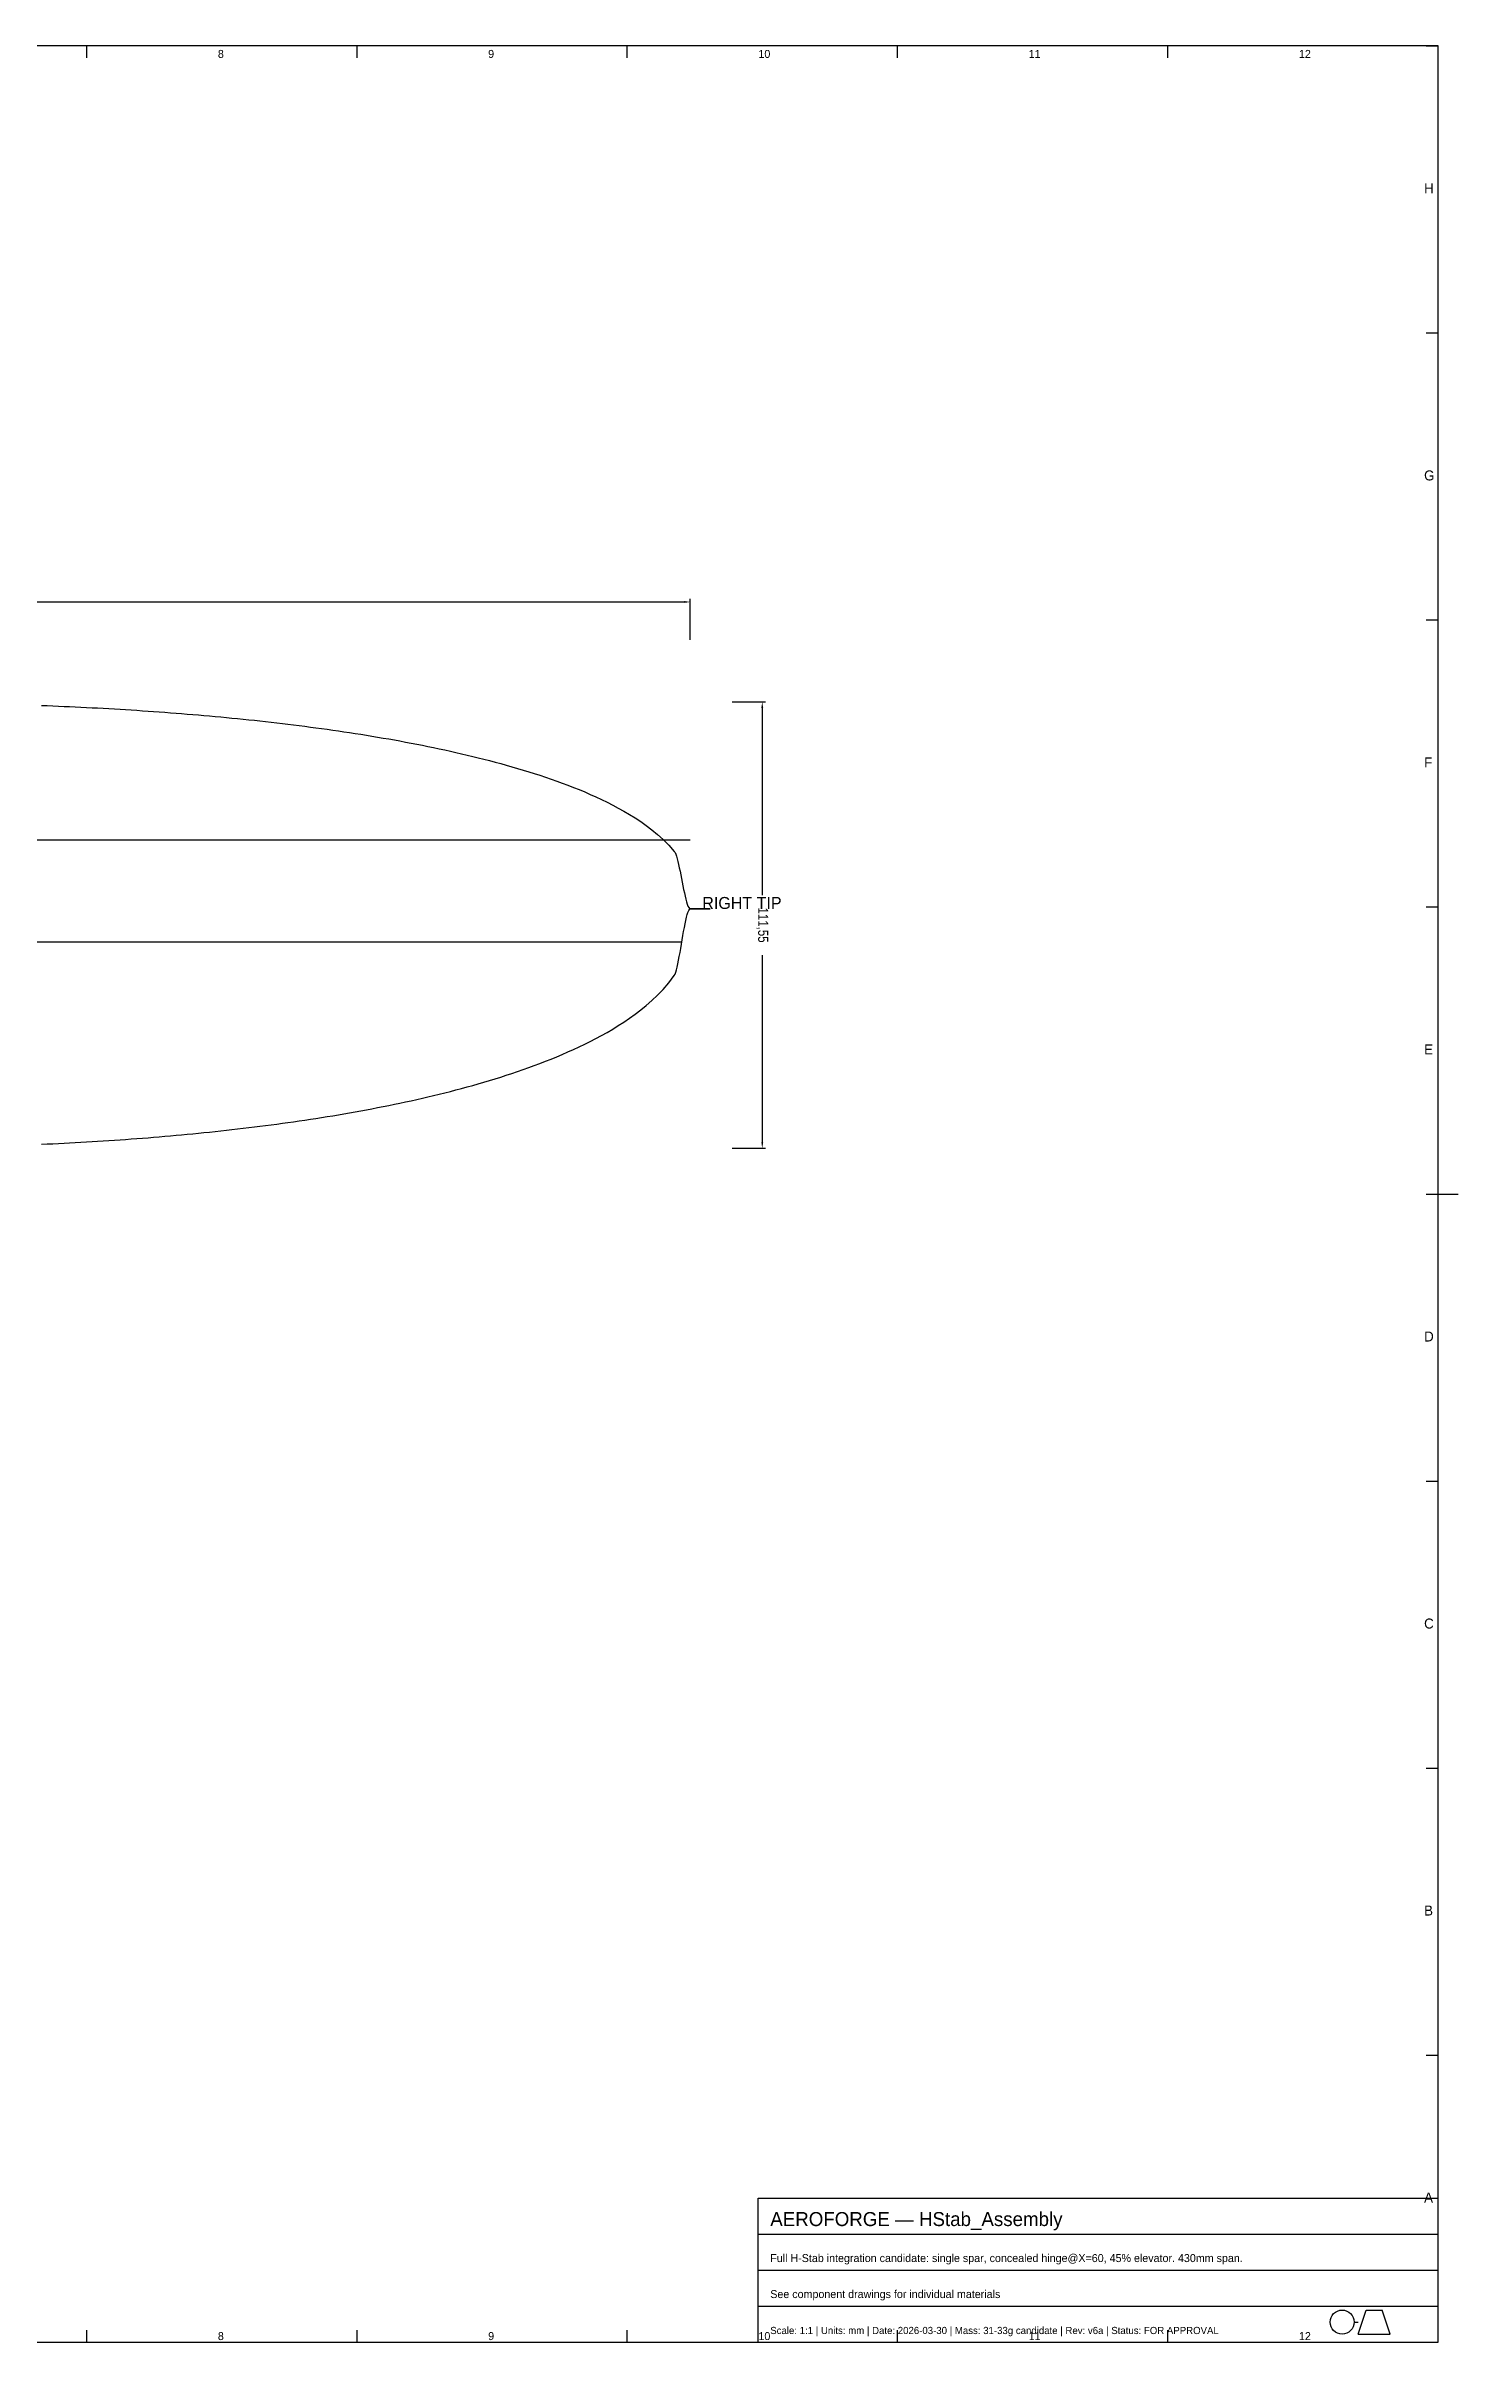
# Model space of a CAD drawing. Header units: metres. Extents: x 15 to 836, y 5 to 589.
# Drawn here: x 483 to 836, y 10 to 584 of the extents above; entities that cross this region are included whole.
import ezdxf

# ---------------------------------------------------------------- set-up
doc = ezdxf.new("R2010")
doc.units = ezdxf.units.M
for name, color, linetype in [('BORDER', 7, 'Continuous'), ('CENTERLINE', 5, 'Continuous'), ('HIDDEN', 7, 'Continuous'), ('OUTLINE', 7, 'Continuous'), ('SPAR', 3, 'Continuous'), ('TEXT', 7, 'Continuous'), ('TITLEBLOCK', 7, 'Continuous')]:
    doc.layers.add(name, color=color, linetype=linetype)
doc.styles.add('OpenSansCondensed-Light', font='OpenSansCondensed-Light.ttf')
doc.dimstyles.new('AEROFORGE', dxfattribs={"dimtxt": 2.5, "dimasz": 1.5, "dimexe": 0.8, "dimexo": 0.5, "dimgap": 0.6, "dimtad": 1, "dimcen": 2.5, "dimazin": 3, "dimtfac": 1, "dimtmove": 0, "dimatfit": 3})

# ---------------------------------------------------------------- blocks, each defined once
blk = doc.blocks.new('_CLOSEDFILLED')
at = {"color": 0, "linetype": 'BYBLOCK'}
blk.add_solid([(-1, 0.16), (0, 0), (-1, -0.16)], dxfattribs=at)
blk = doc.blocks.new('*D1')
for p, q in [((216, 435.5), (216, 445.8)), ((217.5, 445), (426.25, 445)), ((433.75, 445), (642.5, 445)), ((644, 435.5), (644, 445.8))]:
    blk.add_line(p, q)
at = {"layer": 'Defpoints'}
for p in [(216, 445), (216, 435), (644, 435)]:
    blk.add_point(p, dxfattribs=at)
at = {"xscale": 1.5, "yscale": 1.5, "rotation": 180}
blk.add_blockref('_CLOSEDFILLED', (216, 445), dxfattribs=at)
at = {"xscale": 1.5, "yscale": 1.5}
blk.add_blockref('_CLOSEDFILLED', (644, 445), dxfattribs=at)
at = {"insert": (430, 445), "char_height": 2.5, "attachment_point": 5, "style": 'OpenSansCondensed-Light'}
blk.add_mtext('428', dxfattribs=at)
blk = doc.blocks.new('*D3')
for p, q in [((654.5, 420), (662.8, 420)), ((662, 418.5), (662, 371.725)), ((662, 356.725), (662, 309.95)), ((654.5, 308.45), (662.8, 308.45))]:
    blk.add_line(p, q)
at = {"layer": 'Defpoints'}
for p in [(654, 420), (662, 420), (654, 308.45)]:
    blk.add_point(p, dxfattribs=at)
at = {"xscale": 1.5, "yscale": 1.5}
for p, rotation in [((662, 420), 90), ((662, 308.45), -90)]:
    blk.add_blockref('_CLOSEDFILLED', p, dxfattribs=dict(at, rotation=rotation))
at = {"insert": (662, 364.225), "char_height": 2.5, "attachment_point": 5, "rotation": 270, "style": 'OpenSansCondensed-Light'}
blk.add_mtext('111,55', dxfattribs=at)

msp = doc.modelspace()

# ---------------------------------------------------------------- linework, layer by layer
at = {"layer": 'BORDER'}
for p, q in [((831, 584), (20, 584)), ((493.083, 581), (493.083, 584)), ((560.667, 581), (560.667, 584)), ((628.25, 581), (628.25, 584)), ((695.833, 581), (695.833, 584)), ((763.417, 581), (763.417, 584)), ((828, 584), (831, 584)), ((831, 10), (831, 584)), ((831, 581), (831, 584)), ((828, 512.25), (831, 512.25)), ((828, 440.5), (831, 440.5)), ((828, 368.75), (831, 368.75)), ((828, 297), (831, 297)), ((831, 297), (836, 297)), ((828, 225.25), (831, 225.25)), ((828, 153.5), (831, 153.5)), ((828, 81.75), (831, 81.75)), ((493.083, 10), (493.083, 13)), ((560.667, 10), (560.667, 13)), ((628.25, 10), (628.25, 13)), ((695.833, 10), (695.833, 13)), ((763.417, 10), (763.417, 13)), ((831, 10), (831, 13)), ((20, 10), (831, 10))]:
    msp.add_line(p, q, dxfattribs=at)
at = {"layer": 'CENTERLINE'}
msp.add_line((433.5, 360), (642, 360), dxfattribs=at)
at = {"layer": 'HIDDEN'}
msp.add_line((619, 385.5), (644, 385.5), dxfattribs=at)
at = {"layer": 'OUTLINE'}
for p, q in [((481.8, 419.139), (483.2, 419.083)), ((483.2, 419.083), (484.6, 419.026)), ((484.6, 419.026), (486, 418.967)), ((486, 418.967), (487.4, 418.906)), ((487.4, 418.906), (488.8, 418.843)), ((488.8, 418.843), (490.2, 418.777)), ((490.2, 418.777), (491.6, 418.71)), ((491.6, 418.71), (493, 418.64)), ((493, 418.64), (494.4, 418.568)), ((494.4, 418.568), (495.8, 418.494)), ((495.8, 418.494), (497.2, 418.418)), ((497.2, 418.418), (498.6, 418.339)), ((498.6, 418.339), (500, 418.259)), ((500, 418.259), (501.4, 418.176)), ((501.4, 418.176), (502.8, 418.09)), ((502.8, 418.09), (504.2, 418.002)), ((504.2, 418.002), (505.6, 417.912)), ((505.6, 417.912), (507, 417.82)), ((507, 417.82), (508.4, 417.725)), ((508.4, 417.725), (509.8, 417.627)), ((509.8, 417.627), (511.2, 417.527)), ((511.2, 417.527), (512.6, 417.425)), ((512.6, 417.425), (514, 417.32)), ((514, 417.32), (515.4, 417.212)), ((515.4, 417.212), (516.8, 417.101)), ((516.8, 417.101), (518.2, 416.988)), ((518.2, 416.988), (519.6, 416.873)), ((519.6, 416.873), (521, 416.754)), ((521, 416.754), (522.4, 416.633)), ((522.4, 416.633), (523.8, 416.509)), ((523.8, 416.509), (525.2, 416.382)), ((525.2, 416.382), (526.6, 416.252)), ((526.6, 416.252), (528, 416.119)), ((528, 416.119), (529.4, 415.983)), ((529.4, 415.983), (530.8, 415.845)), ((530.8, 415.845), (532.2, 415.703)), ((532.2, 415.703), (533.6, 415.558)), ((533.6, 415.558), (535, 415.409)), ((535, 415.409), (536.4, 415.258)), ((536.4, 415.258), (537.8, 415.103)), ((537.8, 415.103), (539.2, 414.945)), ((539.2, 414.945), (540.6, 414.784)), ((540.6, 414.784), (542, 414.619)), ((542, 414.619), (543.4, 414.451)), ((543.4, 414.451), (544.8, 414.279)), ((544.8, 414.279), (546.2, 414.104)), ((546.2, 414.104), (547.6, 413.925)), ((547.6, 413.925), (549, 413.742)), ((549, 413.742), (550.4, 413.556)), ((550.4, 413.556), (551.8, 413.365)), ((551.8, 413.365), (553.2, 413.171)), ((553.2, 413.171), (554.6, 412.972)), ((554.6, 412.972), (556, 412.77)), ((556, 412.77), (557.4, 412.563)), ((557.4, 412.563), (558.8, 412.352)), ((558.8, 412.352), (560.2, 412.137)), ((560.2, 412.137), (561.6, 411.917)), ((561.6, 411.917), (563, 411.693)), ((563, 411.693), (564.4, 411.464)), ((564.4, 411.464), (565.8, 411.23)), ((565.8, 411.23), (567.2, 410.992)), ((567.2, 410.992), (568.6, 410.748)), ((568.6, 410.748), (570, 410.5)), ((570, 410.5), (571.4, 410.246)), ((571.4, 410.246), (572.8, 409.987)), ((572.8, 409.987), (574.2, 409.722)), ((574.2, 409.722), (575.6, 409.452)), ((575.6, 409.452), (577, 409.176)), ((577, 409.176), (578.4, 408.894)), ((578.4, 408.894), (579.8, 408.606)), ((579.8, 408.606), (581.2, 408.312)), ((581.2, 408.312), (582.6, 408.011)), ((582.6, 408.011), (584, 407.704)), ((584, 407.704), (585.4, 407.39)), ((585.4, 407.39), (586.8, 407.069)), ((586.8, 407.069), (588.2, 406.74)), ((588.2, 406.74), (589.6, 406.404)), ((589.6, 406.404), (591, 406.06)), ((591, 406.06), (592.4, 405.708)), ((592.4, 405.708), (593.8, 405.348)), ((593.8, 405.348), (595.2, 404.978)), ((595.2, 404.978), (596.6, 404.6)), ((596.6, 404.6), (598, 404.213)), ((598, 404.213), (599.4, 403.815)), ((599.4, 403.815), (600.8, 403.407)), ((600.8, 403.407), (602.2, 402.989)), ((602.2, 402.989), (603.6, 402.559)), ((603.6, 402.559), (605, 402.118)), ((605, 402.118), (606.4, 401.664)), ((606.4, 401.664), (607.8, 401.198)), ((607.8, 401.198), (609.2, 400.717)), ((609.2, 400.717), (610.6, 400.222)), ((610.6, 400.222), (612, 399.712)), ((612, 399.712), (613.4, 399.186)), ((613.4, 399.186), (614.8, 398.642)), ((614.8, 398.642), (616.2, 398.079)), ((616.2, 398.079), (617.6, 397.497)), ((617.6, 397.497), (619, 396.894)), ((619, 396.894), (620.4, 396.267)), ((620.4, 396.267), (621.8, 395.615)), ((621.8, 395.615), (623.2, 394.936)), ((623.2, 394.936), (624.6, 394.227)), ((624.6, 394.227), (626, 393.484)), ((626, 393.484), (627.4, 392.705)), ((627.4, 392.705), (628.8, 391.885)), ((628.8, 391.885), (630.2, 391.017)), ((630.2, 391.017), (631.6, 390.096)), ((631.6, 390.096), (633, 389.112)), ((633, 389.112), (634.4, 388.054)), ((634.4, 388.054), (635.8, 386.906)), ((635.8, 386.906), (637.2, 385.646)), ((637.2, 385.646), (638.6, 384.242)), ((638.6, 384.242), (640, 382.642)), ((640, 382.642), (640.18, 382.355)), ((640.18, 382.355), (640.36, 381.946)), ((640.36, 381.946), (640.54, 381.428)), ((640.54, 381.428), (640.72, 380.814)), ((640.72, 380.814), (640.9, 380.118)), ((640.9, 380.118), (641.08, 379.352)), ((641.08, 379.352), (641.26, 378.529)), ((641.26, 378.529), (641.44, 377.662)), ((641.44, 377.662), (641.62, 376.765)), ((641.62, 376.765), (641.8, 375.851)), ((641.8, 375.851), (641.98, 374.932)), ((641.98, 374.932), (642.16, 374.021)), ((642.16, 374.021), (642.34, 373.132)), ((642.34, 373.132), (642.52, 372.278)), ((642.52, 372.278), (642.7, 371.471)), ((642.7, 371.471), (642.88, 370.725)), ((642.88, 370.725), (643.06, 370.053)), ((643.06, 370.053), (643.24, 369.467)), ((643.24, 369.467), (643.42, 368.981)), ((643.24, 366.844), (643.42, 367.405)), ((643.42, 368.981), (643.6, 368.609)), ((643.42, 367.405), (643.6, 367.836)), ((643.6, 368.609), (643.78, 368.362)), ((643.6, 367.836), (643.78, 368.121)), ((643.78, 368.362), (643.96, 368.254)), ((643.78, 368.121), (643.96, 368.246)), ((643.96, 368.254), (644.14, 368.25)), ((643.96, 368.246), (644.14, 368.25)), ((644.008, 368.25), (644, 368.25)), ((644, 368.25), (644.008, 368.25)), ((644.032, 368.25), (644.008, 368.25)), ((644.008, 368.25), (644.032, 368.25)), ((644.072, 368.25), (644.032, 368.25)), ((644.032, 368.25), (644.072, 368.25)), ((644.128, 368.25), (644.072, 368.25)), ((644.072, 368.25), (644.128, 368.25)), ((644.2, 368.25), (644.128, 368.25)), ((644.128, 368.25), (644.2, 368.25)), ((644.14, 368.25), (644.32, 368.25)), ((644.14, 368.25), (644.32, 368.25)), ((644.288, 368.25), (644.2, 368.25)), ((644.2, 368.25), (644.288, 368.25)), ((644.392, 368.25), (644.288, 368.25)), ((644.288, 368.25), (644.392, 368.25)), ((644.32, 368.25), (644.5, 368.25)), ((644.32, 368.25), (644.5, 368.25)), ((644.512, 368.25), (644.392, 368.25)), ((644.392, 368.25), (644.512, 368.25)), ((644.5, 368.25), (644.68, 368.25)), ((644.5, 368.25), (644.68, 368.25)), ((644.648, 368.25), (644.512, 368.25)), ((644.512, 368.25), (644.648, 368.25)), ((644.8, 368.25), (644.648, 368.25)), ((644.648, 368.25), (644.8, 368.25)), ((644.68, 368.25), (644.86, 368.25)), ((644.68, 368.25), (644.86, 368.25)), ((644.968, 368.25), (644.8, 368.25)), ((644.8, 368.25), (644.968, 368.25)), ((644.86, 368.25), (645.04, 368.25)), ((644.86, 368.25), (645.04, 368.25)), ((645.152, 368.25), (644.968, 368.25)), ((644.968, 368.25), (645.152, 368.25)), ((645.04, 368.25), (645.22, 368.25)), ((645.04, 368.25), (645.22, 368.25)), ((645.352, 368.25), (645.152, 368.25)), ((645.152, 368.25), (645.352, 368.25)), ((645.22, 368.25), (645.4, 368.25)), ((645.22, 368.25), (645.4, 368.25)), ((645.568, 368.25), (645.352, 368.25)), ((645.352, 368.25), (645.568, 368.25)), ((645.4, 368.25), (645.58, 368.25)), ((645.4, 368.25), (645.58, 368.25)), ((645.8, 368.25), (645.568, 368.25)), ((645.568, 368.25), (645.8, 368.25)), ((645.58, 368.25), (645.76, 368.25)), ((645.58, 368.25), (645.76, 368.25)), ((645.76, 368.25), (645.94, 368.25)), ((645.76, 368.25), (645.94, 368.25)), ((646.048, 368.25), (645.8, 368.25)), ((645.8, 368.25), (646.048, 368.25)), ((645.94, 368.25), (646.12, 368.25)), ((645.94, 368.25), (646.12, 368.25)), ((646.312, 368.25), (646.048, 368.25)), ((646.048, 368.25), (646.312, 368.25)), ((646.12, 368.25), (646.3, 368.25)), ((646.12, 368.25), (646.3, 368.25)), ((646.3, 368.25), (646.48, 368.25)), ((646.3, 368.25), (646.48, 368.25)), ((646.592, 368.25), (646.312, 368.25)), ((646.312, 368.25), (646.592, 368.25)), ((646.48, 368.25), (646.66, 368.25)), ((646.48, 368.25), (646.66, 368.25)), ((646.888, 368.25), (646.592, 368.25)), ((646.592, 368.25), (646.888, 368.25)), ((646.66, 368.25), (646.84, 368.25)), ((646.66, 368.25), (646.84, 368.25)), ((646.84, 368.25), (647.02, 368.25)), ((646.84, 368.25), (647.02, 368.25)), ((647.2, 368.25), (646.888, 368.25)), ((646.888, 368.25), (647.2, 368.25)), ((647.02, 368.25), (647.2, 368.25)), ((647.02, 368.25), (647.2, 368.25)), ((647.2, 368.25), (647.38, 368.25)), ((647.2, 368.25), (647.38, 368.25)), ((647.528, 368.25), (647.2, 368.25)), ((647.2, 368.25), (647.528, 368.25)), ((647.38, 368.25), (647.56, 368.25)), ((647.38, 368.25), (647.56, 368.25)), ((647.872, 368.25), (647.528, 368.25)), ((647.528, 368.25), (647.872, 368.25)), ((647.56, 368.25), (647.74, 368.25)), ((647.56, 368.25), (647.74, 368.25)), ((647.74, 368.25), (647.92, 368.25)), ((647.74, 368.25), (647.92, 368.25)), ((648.232, 368.25), (647.872, 368.25)), ((647.872, 368.25), (648.232, 368.25)), ((647.92, 368.25), (648.1, 368.25)), ((647.92, 368.25), (648.1, 368.25)), ((648.1, 368.25), (648.28, 368.25)), ((648.1, 368.25), (648.28, 368.25)), ((648.608, 368.25), (648.232, 368.25)), ((648.232, 368.25), (648.608, 368.25)), ((648.28, 368.25), (648.46, 368.25)), ((648.28, 368.25), (648.46, 368.25)), ((648.46, 368.25), (648.64, 368.25)), ((648.46, 368.25), (648.64, 368.25)), ((649, 368.25), (648.608, 368.25)), ((648.608, 368.25), (649, 368.25)), ((648.64, 368.25), (648.82, 368.25)), ((648.64, 368.25), (648.82, 368.25)), ((648.82, 368.25), (649, 368.25)), ((648.82, 368.25), (649, 368.25)), ((642.16, 361.581), (642.34, 362.609)), ((642.34, 362.609), (642.52, 363.596)), ((642.52, 363.596), (642.7, 364.528)), ((642.7, 364.528), (642.88, 365.39)), ((642.88, 365.39), (643.06, 366.167)), ((643.06, 366.167), (643.24, 366.844)), ((641.08, 355.422), (641.26, 356.372)), ((641.26, 356.372), (641.44, 357.374)), ((641.44, 357.374), (641.62, 358.41)), ((641.62, 358.41), (641.8, 359.467)), ((641.8, 359.467), (641.98, 360.529)), ((641.98, 360.529), (642.16, 361.581)), ((638.6, 349.77), (640, 351.62)), ((640, 351.62), (640.18, 351.951)), ((640.18, 351.951), (640.36, 352.424)), ((640.36, 352.424), (640.54, 353.022)), ((640.54, 353.022), (640.72, 353.732)), ((640.72, 353.732), (640.9, 354.536)), ((640.9, 354.536), (641.08, 355.422)), ((633, 344.143), (634.4, 345.366)), ((634.4, 345.366), (635.8, 346.692)), ((635.8, 346.692), (637.2, 348.148)), ((637.2, 348.148), (638.6, 349.77)), ((624.6, 338.233), (626, 339.09)), ((626, 339.09), (627.4, 339.991)), ((627.4, 339.991), (628.8, 340.939)), ((628.8, 340.939), (630.2, 341.941)), ((630.2, 341.941), (631.6, 343.006)), ((631.6, 343.006), (633, 344.143)), ((613.4, 332.502), (614.8, 333.131)), ((614.8, 333.131), (616.2, 333.781)), ((616.2, 333.781), (617.6, 334.453)), ((617.6, 334.453), (619, 335.151)), ((619, 335.151), (620.4, 335.875)), ((620.4, 335.875), (621.8, 336.628)), ((621.8, 336.628), (623.2, 337.413)), ((623.2, 337.413), (624.6, 338.233)), ((599.4, 327.153), (600.8, 327.624)), ((600.8, 327.624), (602.2, 328.107)), ((602.2, 328.107), (603.6, 328.604)), ((603.6, 328.604), (605, 329.114)), ((605, 329.114), (606.4, 329.638)), ((606.4, 329.638), (607.8, 330.177)), ((607.8, 330.177), (609.2, 330.732)), ((609.2, 330.732), (610.6, 331.304)), ((610.6, 331.304), (612, 331.894)), ((612, 331.894), (613.4, 332.502)), ((578.4, 321.283), (579.8, 321.616)), ((579.8, 321.616), (581.2, 321.956)), ((581.2, 321.956), (582.6, 322.304)), ((582.6, 322.304), (584, 322.659)), ((584, 322.659), (585.4, 323.022)), ((585.4, 323.022), (586.8, 323.393)), ((586.8, 323.393), (588.2, 323.773)), ((588.2, 323.773), (589.6, 324.161)), ((589.6, 324.161), (591, 324.558)), ((591, 324.558), (592.4, 324.965)), ((592.4, 324.965), (593.8, 325.382)), ((593.8, 325.382), (595.2, 325.808)), ((595.2, 325.808), (596.6, 326.245)), ((596.6, 326.245), (598, 326.693)), ((598, 326.693), (599.4, 327.153)), ((549, 315.681), (550.4, 315.897)), ((550.4, 315.897), (551.8, 316.117)), ((551.8, 316.117), (553.2, 316.342)), ((553.2, 316.342), (554.6, 316.571)), ((554.6, 316.571), (556, 316.805)), ((556, 316.805), (557.4, 317.044)), ((557.4, 317.044), (558.8, 317.288)), ((558.8, 317.288), (560.2, 317.536)), ((560.2, 317.536), (561.6, 317.79)), ((561.6, 317.79), (563, 318.049)), ((563, 318.049), (564.4, 318.314)), ((564.4, 318.314), (565.8, 318.584)), ((565.8, 318.584), (567.2, 318.86)), ((567.2, 318.86), (568.6, 319.141)), ((568.6, 319.141), (570, 319.428)), ((570, 319.428), (571.4, 319.721)), ((571.4, 319.721), (572.8, 320.021)), ((572.8, 320.021), (574.2, 320.327)), ((574.2, 320.327), (575.6, 320.639)), ((575.6, 320.639), (577, 320.958)), ((577, 320.958), (578.4, 321.283)), ((491.6, 309.941), (493, 310.021)), ((493, 310.021), (494.4, 310.104)), ((494.4, 310.104), (495.8, 310.19)), ((495.8, 310.19), (497.2, 310.278)), ((497.2, 310.278), (498.6, 310.369)), ((498.6, 310.369), (500, 310.462)), ((500, 310.462), (501.4, 310.558)), ((501.4, 310.558), (502.8, 310.657)), ((502.8, 310.657), (504.2, 310.758)), ((504.2, 310.758), (505.6, 310.862)), ((505.6, 310.862), (507, 310.969)), ((507, 310.969), (508.4, 311.079)), ((508.4, 311.079), (509.8, 311.192)), ((509.8, 311.192), (511.2, 311.307)), ((511.2, 311.307), (512.6, 311.426)), ((512.6, 311.426), (514, 311.547)), ((514, 311.547), (515.4, 311.672)), ((515.4, 311.672), (516.8, 311.799)), ((516.8, 311.799), (518.2, 311.93)), ((518.2, 311.93), (519.6, 312.064)), ((519.6, 312.064), (521, 312.201)), ((521, 312.201), (522.4, 312.341)), ((522.4, 312.341), (523.8, 312.484)), ((523.8, 312.484), (525.2, 312.631)), ((525.2, 312.631), (526.6, 312.781)), ((526.6, 312.781), (528, 312.935)), ((528, 312.935), (529.4, 313.091)), ((529.4, 313.091), (530.8, 313.252)), ((530.8, 313.252), (532.2, 313.416)), ((532.2, 313.416), (533.6, 313.583)), ((533.6, 313.583), (535, 313.755)), ((535, 313.755), (536.4, 313.93)), ((536.4, 313.93), (537.8, 314.108)), ((537.8, 314.108), (539.2, 314.291)), ((539.2, 314.291), (540.6, 314.477)), ((540.6, 314.477), (542, 314.668)), ((542, 314.668), (543.4, 314.862)), ((543.4, 314.862), (544.8, 315.061)), ((544.8, 315.061), (546.2, 315.263)), ((546.2, 315.263), (547.6, 315.47)), ((547.6, 315.47), (549, 315.681)), ((481.8, 309.445), (483.2, 309.509)), ((483.2, 309.509), (484.6, 309.575)), ((484.6, 309.575), (486, 309.644)), ((486, 309.644), (487.4, 309.714)), ((487.4, 309.714), (488.8, 309.787)), ((488.8, 309.787), (490.2, 309.863)), ((490.2, 309.863), (491.6, 309.941))]:
    msp.add_line(p, q, dxfattribs=at)
at = {"layer": 'SPAR'}
msp.add_line((433.5, 385.5), (619, 385.5), dxfattribs=at)
at = {"layer": 'TITLEBLOCK'}
for p, q in [((661, 46), (831, 46)), ((661, 10), (661, 46)), ((831, 10), (831, 46)), ((661, 37), (831, 37)), ((661, 28), (831, 28)), ((661, 19), (831, 19)), ((811, 12), (813, 18)), ((813, 18), (817, 18)), ((819, 12), (817, 18)), ((810, 15), (811, 15)), ((811, 12), (819, 12)), ((661, 10), (831, 10))]:
    msp.add_line(p, q, dxfattribs=at)
msp.add_circle((807, 15), 3, dxfattribs=at)

# ---------------------------------------------------------------- texts
at = {"layer": 'BORDER'}
for s, height, p in [('8', 2, (525.875, 581)), ('9', 2, (593.458, 581)), ('10', 2, (661.042, 581)), ('11', 2, (728.625, 581)), ('12', 2, (796.208, 581)), ('H', 2.5, (827.5, 547.125)), ('G', 2.5, (827.5, 475.375)), ('F', 2.5, (827.5, 403.625)), ('E', 2.5, (827.5, 331.875)), ('D', 2.5, (827.5, 260.125)), ('C', 2.5, (827.5, 188.375)), ('B', 2.5, (827.5, 116.625)), ('A', 2.5, (827.5, 44.875)), ('8', 2, (525.875, 10.5)), ('9', 2, (593.458, 10.5)), ('10', 2, (661.042, 10.5)), ('11', 2, (728.625, 10.5)), ('12', 2, (796.208, 10.5))]:
    msp.add_text(s, height=height, dxfattribs=at).set_placement(p)
at = {"layer": 'TEXT'}
msp.add_text('RIGHT TIP', height=3, dxfattribs=at).set_placement((647, 368.25))
at = {"layer": 'TITLEBLOCK'}
for s, height, p in [('AEROFORGE — HStab_Assembly', 3.5, (664, 39)), ('Full H-Stab integration candidate: single spar, concealed hinge@X=60, 45% elevator. 430mm span.', 2, (664, 30)), ('See component drawings for individual materials', 2, (664, 21)), ('Scale: 1:1 | Units: mm | Date: 2026-03-30 | Mass: 31-33g candidate | Rev: v6a | Status: FOR APPROVAL', 1.8, (664, 12))]:
    msp.add_text(s, height=height, dxfattribs=at).set_placement(p)

# ---------------------------------------------------------------- dimensions: what is measured, and where the dimension line sits
dim = msp.add_linear_dim(base=(216, 445), p1=(216, 435), p2=(644, 435), dimstyle='AEROFORGE')
dim.commit()
dim.dimension.update_dxf_attribs({"geometry": '*D1', "text_midpoint": (430, 445)})
dim = msp.add_linear_dim(base=(662, 420), p1=(654, 420), p2=(654, 308.45), angle=270, dimstyle='AEROFORGE')
dim.commit()
dim.dimension.update_dxf_attribs({"geometry": '*D3', "text_midpoint": (662, 364.225)})

doc.saveas('drawing.dxf')
